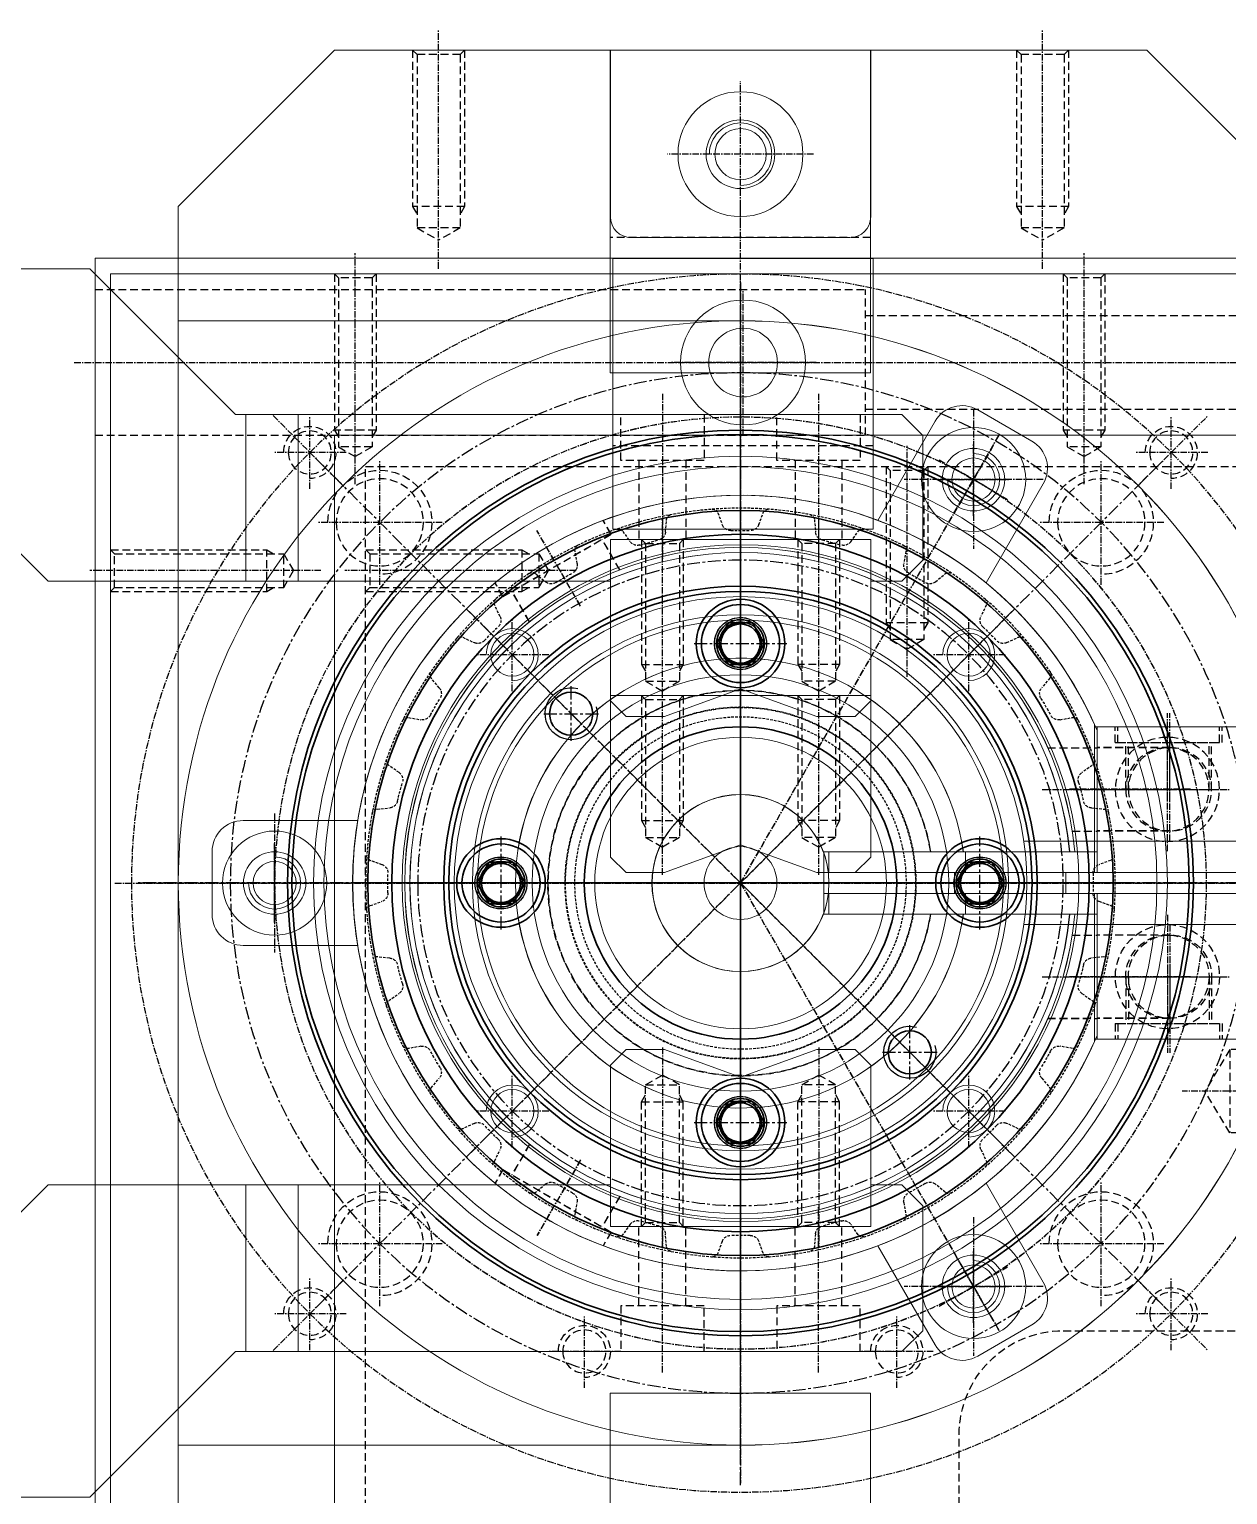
# Model space of a CAD drawing. Header units: millimetres. Extents: x -32759 to 129432, y 390 to 54305.
# Drawn here: x 20948.2 to 21063.3, y 25368.2 to 25508.9 of the extents above; entities that cross this region are included whole.
import ezdxf

# ---------------------------------------------------------------- set-up
doc = ezdxf.new("R2010")
doc.units = ezdxf.units.MM
for name, pattern in [('CENTER', [2, 1.25, -0.25, 0.25, -0.25]), ('CNS_SOLID', [0]), ('HIDDEN', [0.375, 0.25, -0.125])]:
    doc.linetypes.add(name, pattern=pattern)
for name, color, linetype, lineweight in [('_BODY', 7, 'Continuous', 13), ('thread', 3, 'Continuous', 25), ('vis', 7, 'CNS_SOLID', 30)]:
    doc.layers.add(name, color=color, linetype=linetype, lineweight=lineweight)
for name, color, linetype in [('CENTER', 1, 'CENTER'), ('CL', 1, 'CENTER'), ('HIDDEN', 2, 'HIDDEN'), ('HL', 2, 'HIDDEN')]:
    doc.layers.add(name, color=color, linetype=linetype)

# ---------------------------------------------------------------- blocks, each defined once
blk = doc.blocks.new('y8itwt')
at = {"color": 1, "ltscale": 0.5}
blk.add_circle((240471.29, 30586.83), 14, dxfattribs=at)
at = {"layer": 'CL', "ltscale": 0.5}
for p, q in [((240471.29, 30602.81), (240471.29, 30570.86)), ((240455.32, 30586.83), (240487.27, 30586.83))]:
    blk.add_line(p, q, dxfattribs=at)
blk = doc.blocks.new('67iwrw')
at = {"color": 1, "ltscale": 0.5}
blk.add_circle((240418.07, 30534.5), 3.5, dxfattribs=at)
at = {"layer": 'CL', "ltscale": 0.5}
for p, q in [((240418.07, 30539.01), (240418.07, 30530)), ((240413.57, 30534.5), (240422.57, 30534.5))]:
    blk.add_line(p, q, dxfattribs=at)
blk = doc.blocks.new('e4ter')
at = {"layer": 'CL', "ltscale": 0.5}
blk.add_line((231586.49, 52130.68), (231602.49, 52130.68), dxfattribs=at)
at = {"layer": 'HL', "ltscale": 3}
for p, q in [((231588.49, 52134.68), (231592.89, 52134.68)), ((231592.89, 52134.68), (231592.89, 52126.68)), ((231592.89, 52132.93), (231600.49, 52132.93)), ((231592.89, 52128.43), (231600.49, 52128.43)), ((231592.89, 52126.68), (231588.49, 52126.68))]:
    blk.add_line(p, q, dxfattribs=at)
blk = doc.blocks.new('yioryry')
at = {"layer": 'CL', "ltscale": 0.5}
blk.add_line((235467.11, 50667.86), (235485.11, 50667.86), dxfattribs=at)
at = {"layer": 'HL', "ltscale": 3}
for p, q in [((235469.11, 50671.16), (235483.11, 50671.16)), ((235469.11, 50664.56), (235483.11, 50664.56))]:
    blk.add_line(p, q, dxfattribs=at)
blk = doc.blocks.new('6e54')
at = {"ltscale": 0.5}
for p, q in [((235176.91, 50206.73), (235178.91, 50208.73)), ((235178.91, 50208.73), (235190.91, 50208.73)), ((235190.91, 50208.73), (235192.91, 50206.73)), ((235176.91, 50142.73), (235176.91, 50206.73)), ((235192.91, 50203.73), (235192.91, 50206.73)), ((235188.91, 50178.73), (235188.91, 50203.73)), ((235188.91, 50203.73), (235192.91, 50203.73)), ((235192.91, 50178.73), (235188.91, 50178.73)), ((235192.91, 50178.73), (235192.91, 50124.73)), ((235176.91, 50148.73), (235192.91, 50148.73)), ((235176.91, 50143.73), (235192.91, 50143.73)), ((235162.91, 50128.73), (235176.91, 50142.73)), ((235162.91, 50128.73), (235162.91, 50088.73)), ((235189.91, 50121.73), (235192.91, 50124.73)), ((235176.91, 50121.73), (235176.91, 50116.73)), ((235176.91, 50121.73), (235189.91, 50121.73)), ((235181.91, 50116.73), (235176.91, 50116.73)), ((235181.91, 50116.73), (235181.91, 50088.73)), ((235162.91, 50088.73), (235181.91, 50088.73))]:
    blk.add_line(p, q, dxfattribs=at)
at = {"layer": 'HL', "ltscale": 3}
blk.add_line((235176.91, 50116.73), (235176.91, 50088.73), dxfattribs=at)
for name, p in [('e4ter', (3588.42, -1931.96)), ('e4ter', (3588.42, -1946.96)), ('yioryry', (-306.2, -553.13)), ('yioryry', (-306.2, -573.13))]:
    blk.add_blockref(name, p)
blk = doc.blocks.new('rtert')
at = {"layer": 'CL', "ltscale": 0.5}
blk.add_line((308634.07, 27466.31), (308614.87, 27466.31), dxfattribs=at)
at = {"layer": 'HL', "ltscale": 3}
for p, q in [((308616.87, 27468.31), (308617.25, 27467.93)), ((308616.87, 27468.31), (308628.87, 27468.31)), ((308617.25, 27467.93), (308617.25, 27464.68)), ((308617.25, 27467.93), (308630.49, 27467.93)), ((308628.87, 27468.31), (308628.87, 27464.31)), ((308628.87, 27468.31), (308629.53, 27467.93)), ((308630.49, 27467.93), (308630.49, 27464.68)), ((308630.49, 27467.93), (308631.43, 27466.31)), ((308630.49, 27464.68), (308631.43, 27466.31)), ((308616.87, 27464.31), (308617.25, 27464.68)), ((308617.25, 27464.68), (308630.49, 27464.68)), ((308628.87, 27464.31), (308629.53, 27464.68)), ((308616.87, 27464.31), (308628.87, 27464.31))]:
    blk.add_line(p, q, dxfattribs=at)
blk = doc.blocks.new('56eyeryry')
at = {"ltscale": 0.5}
for p, q in [((235056.74, 50704.63), (235056.74, 50679.63)), ((235072.24, 50704.63), (235056.74, 50704.63)), ((235073.74, 50703.13), (235072.24, 50704.63)), ((235073.74, 50703.13), (235073.74, 50699.45)), ((235071.08, 50692.13), (235073.74, 50699.45)), ((235071.08, 50692.13), (235073.74, 50684.81)), ((235073.74, 50684.81), (235073.74, 50681.13)), ((235072.24, 50679.63), (235073.74, 50681.13)), ((235072.24, 50679.63), (235056.74, 50679.63))]:
    blk.add_line(p, q, dxfattribs=at)
blk.add_blockref('rtert', (-73560.13, 23233.33))
at = {"xscale": -1, "rotation": 180}
blk.add_blockref('rtert', (-73560.13, 78150.94), dxfattribs=at)
blk = doc.blocks.new('67irtey')
for name, p in [('6e54', (-3304.66, 2726.09)), ('y8itwt', (-8554.04, 22330.49)), ('56eyeryry', (-3172.49, 2225.19)), ('67iwrw', (-8500.82, 22382.81))]:
    blk.add_blockref(name, p)
at = {"xscale": -1}
for name, p in [('6e54', (467139.16, 2726.09)), ('56eyeryry', (466991.99, 2225.19)), ('56eyeryry', (467006.99, 2225.19))]:
    blk.add_blockref(name, p, dxfattribs=at)
blk = doc.blocks.new('68w3rwt')
at = {"color": 1}
blk.add_blockref('67irtey', (-15511.78, 1883.77), dxfattribs=at)
blk = doc.blocks.new('uitrrty')
at = {"layer": 'CL', "ltscale": 0.5}
blk.add_line((299586.96, 32676.51), (299564.76, 32676.51), dxfattribs=at)
at = {"layer": 'HL', "ltscale": 3}
for p, q in [((299566.76, 32678.51), (299567.14, 32678.13)), ((299566.76, 32678.51), (299581.76, 32678.51)), ((299567.14, 32678.13), (299567.14, 32674.89)), ((299567.14, 32678.13), (299583.38, 32678.13)), ((299581.76, 32678.51), (299581.76, 32674.51)), ((299581.76, 32678.51), (299582.41, 32678.13)), ((299583.38, 32678.13), (299583.38, 32674.89)), ((299583.38, 32678.13), (299584.31, 32676.51)), ((299583.38, 32674.89), (299584.31, 32676.51)), ((299566.76, 32674.51), (299567.14, 32674.89)), ((299566.76, 32674.51), (299581.76, 32674.51)), ((299567.14, 32674.89), (299583.38, 32674.89)), ((299581.76, 32674.51), (299582.41, 32674.89))]:
    blk.add_line(p, q, dxfattribs=at)
blk = doc.blocks.new('t7u5rr')
at = {"ltscale": 0.5}
blk.add_circle((293647.57, 33994.29), 2.07, dxfattribs=at)
at = {"color": 1, "ltscale": 0.5}
blk.add_arc((293647.57, 33994.29), 2.5, 270, 180, dxfattribs=at)
at = {"layer": 'CL', "ltscale": 0.5}
for p, q in [((293647.57, 33997.79), (293647.57, 33990.79)), ((293644.07, 33994.29), (293651.07, 33994.29))]:
    blk.add_line(p, q, dxfattribs=at)
blk = doc.blocks.new('tujtrt')
at = {"ltscale": 0.5}
for radius in [25.75, 25.25]:
    blk.add_circle((217946.25, 20692.34), radius, dxfattribs=at)
at = {"layer": 'CENTER', "color": 1, "linetype": 'CENTER'}
for p, q in [((217946.25, 20729.21), (217946.25, 20655.48)), ((217920.18, 20666.27), (217972.31, 20718.41)), ((217972.31, 20666.27), (217920.18, 20718.41)), ((217909.38, 20692.34), (217983.11, 20692.34))]:
    blk.add_line(p, q, dxfattribs=at)
blk.add_circle((217946.25, 20692.34), 31, dxfattribs=at)
for p in [(-75723.24, -13280.03), (-75679.4, -13280.03), (-75723.24, -13323.87), (-75679.4, -13323.87)]:
    blk.add_blockref('t7u5rr', p)
blk = doc.blocks.new('yiortew')
at = {"layer": 'CL', "ltscale": 0.5}
for p, q in [((240907.51, 34894.78), (240907.51, 34887.78)), ((240904.01, 34891.28), (240911.01, 34891.28))]:
    blk.add_line(p, q, dxfattribs=at)
at = {"layer": 'HL', "ltscale": 3}
blk.add_circle((240907.51, 34891.28), 2.07, dxfattribs=at)
blk.add_arc((240907.51, 34891.28), 2.5, 270, 180, dxfattribs=at)
blk = doc.blocks.new('tuyet4y')
at = {"ltscale": 0.5}
for p, q in [((225309.46, 16518.54), (225309.46, 16703.54)), ((225023.46, 16518.54), (225309.46, 16518.54))]:
    blk.add_line(p, q, dxfattribs=at)
blk.add_circle((225266.46, 16557.54), 20, dxfattribs=at)
at = {"layer": 'HL', "ltscale": 3}
for p, q in [((225306.46, 16521.54), (225306.46, 16703.54)), ((225223.46, 16588.54), (225223.46, 16608.54)), ((225186.46, 16578.54), (225213.46, 16578.54)), ((225026.46, 16521.54), (225306.46, 16521.54))]:
    blk.add_line(p, q, dxfattribs=at)
blk.add_arc((225213.46, 16588.54), 10, 270, 0, dxfattribs=at)
for name, p in [('tujtrt', (7320.22, -4134.8)), ('yiortew', (-15686.05, -18318.73)), ('yiortew', (-15686.05, -18348.73))]:
    blk.add_blockref(name, p)
at = {"xscale": -1}
blk.add_blockref('uitrrty', (524873.22, -16102.97), dxfattribs=at)
at = {"xscale": -1, "rotation": 270}
blk.add_blockref('uitrrty', (192619.95, -283045.21), dxfattribs=at)
blk = doc.blocks.new('67r67')
at = {"layer": 'CL', "ltscale": 0.5}
for p, q in [((289050.41, 33868.71), (289050.41, 33856.71)), ((289044.41, 33862.71), (289056.41, 33862.71))]:
    blk.add_line(p, q, dxfattribs=at)
at = {"layer": 'HL', "ltscale": 3}
blk.add_circle((289050.41, 33862.71), 4.19, dxfattribs=at)
blk.add_arc((289050.41, 33862.71), 5, 270, 180, dxfattribs=at)
blk = doc.blocks.new('678eryt')
at = {"ltscale": 0.5}
for radius in [41, 40]:
    blk.add_circle((286402.79, 33774.71), radius, dxfattribs=at)
at = {"layer": 'CENTER', "color": 1, "linetype": 'CENTER'}
for p, q in [((286402.79, 33832.56), (286402.79, 33716.87)), ((286402.79, 33774.71), (286361.88, 33815.62)), ((286402.79, 33774.71), (286443.69, 33815.62)), ((286344.94, 33774.71), (286460.63, 33774.71)), ((286402.79, 33774.71), (286361.88, 33733.81)), ((286402.79, 33774.71), (286443.69, 33733.81)), ((286402.79, 33742.71), (286402.79, 33738.56))]:
    blk.add_line(p, q, dxfattribs=at)
blk.add_circle((286402.79, 33774.71), 49, dxfattribs=at)
for p in [(-2682.27, -53.35), (-2612.98, -53.35), (-2682.27, -122.64), (-2612.98, -122.64)]:
    blk.add_blockref('67r67', p)
blk = doc.blocks.new('t7etret')
at = {"layer": 'CL', "ltscale": 0.5}
blk.add_line((296430.39, 35050.47), (296430.39, 35028.98), dxfattribs=at)
at = {"layer": 'HL', "ltscale": 3}
for p, q in [((296425.39, 35048.56), (296425.39, 35035.56)), ((296435.39, 35048.56), (296435.39, 35035.56)), ((296425.39, 35035.56), (296435.39, 35035.56)), ((296426.39, 35035.56), (296426.39, 35033.56)), ((296434.39, 35035.56), (296434.39, 35033.56)), ((296426.39, 35033.56), (296434.39, 35033.56)), ((296426.39, 35033.56), (296430.39, 35031.16)), ((296434.39, 35033.56), (296430.39, 35031.16))]:
    blk.add_line(p, q, dxfattribs=at)
blk = doc.blocks.new('TY7RD')
at = {"layer": 'CL', "ltscale": 0.5}
blk.add_line((294875.71, 34021.52), (294875.71, 34149.52), dxfattribs=at)
at = {"layer": 'HL', "ltscale": 3}
for p, q in [((294871.21, 34097.52), (294871.21, 34147.52)), ((294880.21, 34097.52), (294880.21, 34147.52)), ((294868.71, 34097.52), (294882.71, 34097.52)), ((294868.71, 34023.52), (294868.71, 34097.52)), ((294882.71, 34023.52), (294882.71, 34097.52))]:
    blk.add_line(p, q, dxfattribs=at)
blk = doc.blocks.new('8tyyr')
at = {"ltscale": 0.5}
for p, q in [((226151.1, 16669.44), (226151.1, 16546.94)), ((226152.6, 16669.44), (226152.6, 16545.44)), ((225834.1, 16546.94), (226151.1, 16546.94)), ((225832.6, 16545.44), (226152.6, 16545.44))]:
    blk.add_line(p, q, dxfattribs=at)
at = {"xscale": -1}
for name, p in [('t7etret', (522502.99, -18379.12)), ('uitrrty', (525717.86, -16036.08)), ('uitrrty', (525717.86, -16106.08))]:
    blk.add_blockref(name, p, dxfattribs=at)
for name, p in [('TY7RD', (-68733.11, -17478.08)), ('678eryt', (-60310.19, -17167.28))]:
    blk.add_blockref(name, p)
at = {"rotation": 90}
blk.add_blockref('uitrrty', (258799.11, -283019.82), dxfattribs=at)
blk = doc.blocks.new('3_MTPLA24L075_F_30_3_in_MTPLA24L075_F_30_1500')
at = {"layer": 'CENTER'}
for p, q in [((43.5, 93.52), (43.5, 184.88)), ((39.04, 162.2), (47.96, 162.2)), ((27.24, 152.84), (27.24, 158.09)), ((24.61, 155.46), (29.86, 155.46)), ((20.5, 134.74), (20.5, 143.66)), ((66.5, 134.74), (66.5, 143.66)), ((-2.18, 139.2), (89.18, 139.2)), ((59.76, 120.31), (59.76, 125.56)), ((57.14, 122.94), (62.39, 122.94)), ((39.04, 116.2), (47.96, 116.2))]:
    blk.add_line(p, q, dxfattribs=at)
at = {"layer": 'HIDDEN'}
for p, q in [((41.74, 173.62), (41.33, 174.75)), ((45.67, 174.75), (45.26, 173.62)), ((36.4, 174.1), (36.29, 172.91)), ((50.71, 172.91), (50.6, 174.1)), ((32.89, 171.99), (32.2, 172.98)), ((54.8, 172.98), (54.11, 171.99)), ((27.61, 171.07), (27.82, 169.89)), ((59.18, 169.89), (59.39, 171.07)), ((24.76, 168.13), (23.84, 168.9)), ((63.16, 168.9), (62.24, 168.13)), ((19.9, 165.88), (20.41, 164.79)), ((66.59, 164.79), (67.1, 165.88)), ((17.91, 162.29), (16.82, 162.8)), ((70.18, 162.8), (69.09, 162.29)), ((13.8, 158.86), (14.57, 157.94)), ((72.43, 157.94), (73.2, 158.86)), ((12.81, 154.88), (11.63, 155.09)), ((75.37, 155.09), (74.19, 154.88)), ((9.72, 150.5), (10.71, 149.81)), ((76.29, 149.81), (77.28, 150.5)), ((9.79, 146.41), (8.6, 146.3)), ((78.4, 146.3), (77.21, 146.41)), ((7.95, 141.37), (9.08, 140.96)), ((77.92, 140.96), (79.05, 141.37)), ((9.08, 137.44), (7.95, 137.03)), ((79.05, 137.03), (77.92, 137.44)), ((8.6, 132.1), (9.79, 131.99)), ((77.21, 131.99), (78.4, 132.1)), ((10.71, 128.59), (9.72, 127.9)), ((77.28, 127.9), (76.29, 128.59)), ((11.63, 123.31), (12.81, 123.52)), ((74.19, 123.52), (75.37, 123.31)), ((14.57, 120.46), (13.8, 119.54)), ((73.2, 119.54), (72.43, 120.46)), ((16.82, 115.6), (17.91, 116.11)), ((69.09, 116.11), (70.18, 115.6)), ((20.41, 113.61), (19.9, 112.52)), ((67.1, 112.52), (66.59, 113.61)), ((23.84, 109.5), (24.76, 110.27)), ((62.24, 110.27), (63.16, 109.5)), ((27.82, 108.51), (27.61, 107.33)), ((59.39, 107.33), (59.18, 108.51)), ((32.2, 105.42), (32.89, 106.41)), ((54.11, 106.41), (54.8, 105.42)), ((36.29, 105.49), (36.4, 104.3)), ((41.33, 103.65), (41.74, 104.78)), ((45.26, 104.78), (45.67, 103.65)), ((50.6, 104.3), (50.71, 105.49))]:
    blk.add_line(p, q, dxfattribs=at)
for radius in [36, 16.88, 16.84, 15.94, 15.94]:
    blk.add_circle((43.5, 139.2), radius, dxfattribs=at)
for centre, radius, start, end in [((36.93, 174.06), 0.53, 100.6788, 175), ((40.83, 174.57), 0.53, 20, 94.3212), ((46.17, 174.57), 0.53, 85.6788, 160), ((50.07, 174.06), 0.53, 5, 79.3212), ((31.76, 172.67), 0.53, 35, 109.3212), ((42.54, 173.92), 0.86, 200, 271.5773), ((44.46, 173.92), 0.86, 268.4227, 340), ((55.24, 172.67), 0.53, 70.6788, 145), ((33.59, 172.49), 0.86, 215, 286.5773), ((43.5, 139.2), 33.87, 103.4227, 106.5773), ((35.44, 172.98), 0.86, 283.4227, 355), ((43.5, 139.2), 33.87, 88.4227, 91.5773), ((51.56, 172.98), 0.86, 185, 256.5773), ((43.5, 139.2), 33.87, 73.4227, 76.5773), ((53.41, 172.49), 0.86, 253.4227, 325), ((28.13, 171.17), 0.53, 115.6788, 190), ((58.87, 171.17), 0.53, 350, 64.3212), ((23.5, 168.49), 0.53, 50, 124.3212), ((43.5, 139.2), 33.87, 118.4227, 121.5773), ((26.97, 169.74), 0.86, 298.4227, 10), ((60.03, 169.74), 0.86, 170, 241.5773), ((43.5, 139.2), 33.87, 58.4227, 61.5773), ((63.5, 168.49), 0.53, 55.6788, 130), ((25.31, 168.79), 0.86, 230, 301.5773), ((61.69, 168.79), 0.86, 238.4227, 310), ((20.38, 166.1), 0.53, 130.6788, 205), ((66.62, 166.1), 0.53, 335, 49.3212), ((19.63, 164.42), 0.86, 313.4227, 25), ((67.37, 164.42), 0.86, 155, 226.5773), ((43.5, 139.2), 33.87, 133.4227, 136.5773), ((43.5, 139.2), 33.87, 43.4227, 46.5773), ((16.6, 162.32), 0.53, 65, 139.3212), ((18.28, 163.07), 0.86, 245, 316.5773), ((68.72, 163.07), 0.86, 223.4227, 295), ((70.4, 162.32), 0.53, 40.6788, 115), ((14.21, 159.2), 0.53, 145.6788, 220), ((72.79, 159.2), 0.53, 320, 34.3212), ((13.91, 157.39), 0.86, 328.4227, 40), ((73.09, 157.39), 0.86, 140, 211.5773), ((43.5, 139.2), 33.87, 148.4227, 151.5773), ((43.5, 139.2), 33.87, 28.4227, 31.5773), ((11.53, 154.57), 0.53, 80, 154.3212), ((12.96, 155.73), 0.86, 260, 331.5773), ((74.04, 155.73), 0.86, 208.4227, 280), ((75.47, 154.57), 0.53, 25.6788, 100), ((10.03, 150.94), 0.53, 160.6788, 235), ((76.97, 150.94), 0.53, 305, 19.3212), ((10.21, 149.11), 0.86, 343.4227, 55), ((76.79, 149.11), 0.86, 125, 196.5773), ((43.5, 139.2), 33.87, 163.4227, 166.5773), ((43.5, 139.2), 33.87, 13.4227, 16.5773), ((9.72, 147.26), 0.86, 275, 346.5773), ((77.28, 147.26), 0.86, 193.4227, 265), ((8.64, 145.77), 0.53, 95, 169.3212), ((78.36, 145.77), 0.53, 10.6788, 85), ((8.13, 141.87), 0.53, 175.6788, 250), ((8.78, 140.16), 0.86, 358.4227, 70), ((78.22, 140.16), 0.86, 110, 181.5773), ((78.87, 141.87), 0.53, 290, 4.3212), ((43.5, 139.2), 33.87, 178.4227, 181.5773), ((43.5, 139.2), 33.87, 358.4227, 1.5773), ((8.78, 138.24), 0.86, 290, 1.5773), ((78.22, 138.24), 0.86, 178.4227, 250), ((8.13, 136.53), 0.53, 110, 184.3212), ((78.87, 136.53), 0.53, 355.6788, 70), ((8.64, 132.63), 0.53, 190.6788, 265), ((78.36, 132.63), 0.53, 275, 349.3212), ((9.72, 131.14), 0.86, 13.4227, 85), ((43.5, 139.2), 33.87, 193.4227, 196.5773), ((43.5, 139.2), 33.87, 343.4227, 346.5773), ((77.28, 131.14), 0.86, 95, 166.5773), ((10.21, 129.29), 0.86, 305, 16.5773), ((76.79, 129.29), 0.86, 163.4227, 235), ((10.03, 127.46), 0.53, 125, 199.3212), ((76.97, 127.46), 0.53, 340.6788, 55), ((11.53, 123.83), 0.53, 205.6788, 280), ((12.96, 122.67), 0.86, 28.4227, 100), ((43.5, 139.2), 33.87, 208.4227, 211.5773), ((43.5, 139.2), 33.87, 328.4227, 331.5773), ((74.04, 122.67), 0.86, 80, 151.5773), ((75.47, 123.83), 0.53, 260, 334.3212), ((13.91, 121.01), 0.86, 320, 31.5773), ((73.09, 121.01), 0.86, 148.4227, 220), ((14.21, 119.2), 0.53, 140, 214.3212), ((72.79, 119.2), 0.53, 325.6788, 40), ((16.6, 116.08), 0.53, 220.6788, 295), ((18.28, 115.33), 0.86, 43.4227, 115), ((43.5, 139.2), 33.87, 223.4227, 226.5773), ((43.5, 139.2), 33.87, 313.4227, 316.5773), ((68.72, 115.33), 0.86, 65, 136.5773), ((70.4, 116.08), 0.53, 245, 319.3212), ((19.63, 113.98), 0.86, 335, 46.5773), ((67.37, 113.98), 0.86, 133.4227, 205), ((20.38, 112.3), 0.53, 155, 229.3212), ((66.62, 112.3), 0.53, 310.6788, 25), ((25.31, 109.61), 0.86, 58.4227, 130), ((43.5, 139.2), 33.87, 238.4227, 241.5773), ((43.5, 139.2), 33.87, 298.4227, 301.5773), ((61.69, 109.61), 0.86, 50, 121.5773), ((23.5, 109.91), 0.53, 235.6788, 310), ((26.97, 108.66), 0.86, 350, 61.5773), ((60.03, 108.66), 0.86, 118.4227, 190), ((63.5, 109.91), 0.53, 230, 304.3212), ((28.13, 107.23), 0.53, 170, 244.3212), ((58.87, 107.23), 0.53, 295.6788, 10), ((33.59, 105.91), 0.86, 73.4227, 145), ((43.5, 139.2), 33.87, 253.4227, 256.5773), ((35.44, 105.42), 0.86, 5, 76.5773), ((51.56, 105.42), 0.86, 103.4227, 175), ((43.5, 139.2), 33.87, 283.4227, 286.5773), ((53.41, 105.91), 0.86, 35, 106.5773), ((31.76, 105.73), 0.53, 250.6788, 325), ((36.93, 104.34), 0.53, 185, 259.3212), ((42.54, 104.48), 0.86, 88.4227, 160), ((43.5, 139.2), 33.87, 268.4227, 271.5773), ((44.46, 104.48), 0.86, 20, 91.5773), ((50.07, 104.34), 0.53, 280.6788, 355), ((55.24, 105.73), 0.53, 215, 289.3212), ((40.83, 103.83), 0.53, 265.6788, 340), ((46.17, 103.83), 0.53, 200, 274.3212)]:
    blk.add_arc(centre, radius, start, end, dxfattribs=at)
at = {"layer": 'thread'}
for centre in [(43.5, 162.2), (20.5, 139.2), (66.5, 139.2), (43.5, 116.2)]:
    blk.add_circle(centre, 2.07, dxfattribs=at)
for centre, radius, start, end in [((43.5, 162.2), 2.5, 75, 15), ((43.5, 162.2), 2.5, 165, 105), ((43.5, 162.2), 2.01, 75, 15), ((27.24, 155.46), 2.5, 75, 15), ((20.5, 139.2), 2.5, 75, 15), ((20.5, 139.2), 2.5, 165, 105), ((20.5, 139.2), 2.01, 75, 15), ((66.5, 139.2), 2.5, 75, 15), ((66.5, 139.2), 2.5, 165, 105), ((66.5, 139.2), 2.01, 75, 15), ((59.76, 122.94), 2.5, 75, 15), ((43.5, 116.2), 2.5, 75, 15), ((43.5, 116.2), 2.5, 165, 105), ((43.5, 116.2), 2.01, 75, 15)]:
    blk.add_arc(centre, radius, start, end, dxfattribs=at)
at = {"layer": 'vis'}
for p, q in [((43.5, 164.51), (41.5, 163.35)), ((41.5, 163.35), (41.5, 161.05)), ((45.5, 163.35), (43.5, 164.51)), ((45.5, 161.05), (45.5, 163.35)), ((41.5, 161.05), (43.5, 159.89)), ((43.5, 159.89), (45.5, 161.05)), ((20.5, 141.51), (18.5, 140.35)), ((22.5, 140.35), (20.5, 141.51)), ((66.5, 141.51), (64.5, 140.35)), ((68.5, 140.35), (66.5, 141.51)), ((18.5, 140.35), (18.5, 138.05)), ((22.5, 138.05), (22.5, 140.35)), ((64.5, 140.35), (64.5, 138.05)), ((68.5, 138.05), (68.5, 140.35)), ((18.5, 138.05), (20.5, 136.89)), ((20.5, 136.89), (22.5, 138.05)), ((64.5, 138.05), (66.5, 136.89)), ((66.5, 136.89), (68.5, 138.05)), ((43.5, 118.51), (41.5, 117.35)), ((45.5, 117.35), (43.5, 118.51)), ((41.5, 117.35), (41.5, 115.05)), ((45.5, 115.05), (45.5, 117.35)), ((41.5, 115.05), (43.5, 113.89)), ((43.5, 113.89), (45.5, 115.05))]:
    blk.add_line(p, q, dxfattribs=at)
for centre, radius in [((43.5, 139.2), 43.5), ((43.5, 139.2), 43.09), ((43.5, 139.2), 35.79), ((43.5, 139.2), 33.5), ((43.5, 139.2), 28.5), ((43.5, 139.2), 28), ((43.5, 162.2), 4.25), ((43.5, 162.2), 3.75), ((43.5, 162.2), 1.88), ((27.24, 155.46), 2.07), ((43.5, 139.2), 15), ((20.5, 139.2), 4.25), ((20.5, 139.2), 3.75), ((66.5, 139.2), 4.25), ((66.5, 139.2), 3.75), ((20.5, 139.2), 1.88), ((66.5, 139.2), 1.88), ((59.76, 122.94), 2.07), ((43.5, 116.2), 4.25), ((43.5, 116.2), 3.75), ((43.5, 116.2), 1.88)]:
    blk.add_circle(centre, radius, dxfattribs=at)
for centre, start, end in [((43.5, 162.2), 150.4082, 209.5918), ((43.5, 162.2), 90.4082, 149.5918), ((43.5, 162.2), 30.4082, 89.5918), ((43.5, 162.2), 330.4082, 29.5918), ((43.5, 162.2), 210.4082, 269.5918), ((43.5, 162.2), 270.4082, 329.5918), ((20.5, 139.2), 90.4082, 149.5918), ((20.5, 139.2), 30.4082, 89.5918), ((66.5, 139.2), 90.4082, 149.5918), ((66.5, 139.2), 30.4082, 89.5918), ((20.5, 139.2), 150.4082, 209.5918), ((20.5, 139.2), 330.4082, 29.5918), ((66.5, 139.2), 150.4082, 209.5918), ((66.5, 139.2), 330.4082, 29.5918), ((20.5, 139.2), 210.4082, 269.5918), ((20.5, 139.2), 270.4082, 329.5918), ((66.5, 139.2), 210.4082, 269.5918), ((66.5, 139.2), 270.4082, 329.5918), ((43.5, 116.2), 90.4082, 149.5918), ((43.5, 116.2), 30.4082, 89.5918), ((43.5, 116.2), 150.4082, 209.5918), ((43.5, 116.2), 330.4082, 29.5918), ((43.5, 116.2), 210.4082, 269.5918), ((43.5, 116.2), 270.4082, 329.5918)]:
    blk.add_arc(centre, 2.3, start, end, dxfattribs=at)
blk = doc.blocks.new('ryefwew')
for name, p in [('tuyet4y', (-4497.87, 27873.7)), ('8tyyr', (-5324.01, 27823.81)), ('3_MTPLA24L075_F_30_3_in_MTPLA24L075_F_30_1500', (220725.09, 44292.04))]:
    blk.add_blockref(name, p)
blk = doc.blocks.new('tihtyt')
at = {"ltscale": 0.5}
for p, q in [((283292.03, 3478.11), (283292.03, 3453.11)), ((283318.03, 3478.11), (283292.03, 3478.11)), ((283318.03, 3478.11), (283318.03, 3453.11)), ((283318.03, 3453.11), (283292.03, 3453.11))]:
    blk.add_line(p, q, dxfattribs=at)
for radius in [6, 3.3]:
    blk.add_circle((283302.03, 3465.61), radius, dxfattribs=at)
at = {"layer": 'CL', "ltscale": 0.5}
for p, q in [((283302.03, 3472.62), (283302.03, 3458.6)), ((283309.04, 3465.61), (283295.02, 3465.61))]:
    blk.add_line(p, q, dxfattribs=at)
at = {"layer": 'HL', "ltscale": 3}
blk.add_line((283310.03, 3478.11), (283310.03, 3453.11), dxfattribs=at)
blk = doc.blocks.new('rtyryry')
at = {"color": 6, "ltscale": 0.5}
for p, q in [((289000.69, 4092.81), (289000.69, 4094.81)), ((289000.69, 4094.81), (289093.94, 4094.81)), ((289013.23, 4092.81), (289013.23, 4094.81)), ((289023.94, 4092.81), (289023.94, 4094.81)), ((289093.94, 4092.81), (289093.94, 4094.81)), ((289000.69, 4092.81), (289093.94, 4092.81))]:
    blk.add_line(p, q, dxfattribs=at)
blk = doc.blocks.new('yt7w')
at = {"ltscale": 0.5}
blk.add_circle((283667.28, 5666.44), 3, dxfattribs=at)
at = {"layer": 'CL', "ltscale": 0.5}
for p, q in [((283667.28, 5670.23), (283667.28, 5662.65)), ((283663.48, 5666.44), (283671.07, 5666.44))]:
    blk.add_line(p, q, dxfattribs=at)
blk = doc.blocks.new('564te3t')
at = {"ltscale": 0.5}
for p, q in [((283706.44, 5442.34), (283717.43, 5442.34)), ((283703.44, 5439.34), (283703.44, 5433.34)), ((283706.44, 5430.34), (283717.43, 5430.34))]:
    blk.add_line(p, q, dxfattribs=at)
for centre, radius, start, end in [((283706.44, 5439.34), 3, 90, 180), ((283754.19, 5436.34), 37.25, 170.7308, 189.2692), ((283706.44, 5433.34), 3, 180, 270)]:
    blk.add_arc(centre, radius, start, end, dxfattribs=at)
blk.add_blockref('yt7w', (42.17, -230.1))
blk = doc.blocks.new('7ttu')
at = {"ltscale": 0.5}
for p, q in [((288923.19, 3734.61), (288923.19, 3758.77)), ((288929.19, 3734.61), (288929.19, 3758.77))]:
    blk.add_line(p, q, dxfattribs=at)
for radius, start, end in [(32.25, 275.3376, 264.6624), (31.75, 275.4219, 264.5781), (21.61, 277.9801, 262.0199), (8.5, 290.6673, 249.3327)]:
    blk.add_arc((288926.19, 3766.72), radius, start, end, dxfattribs=at)
at = {"layer": 'CL', "ltscale": 0.5}
for p, q in [((288926.19, 3732.8), (288926.19, 3800.63)), ((288892.28, 3766.72), (288960.11, 3766.72))]:
    blk.add_line(p, q, dxfattribs=at)
at = {"layer": 'HL', "ltscale": 3}
blk.add_arc((288926.19, 3766.72), 18.5, 279.3324, 260.6676, dxfattribs=at)
blk = doc.blocks.new('7yityu6t')
at = {"layer": 'CL', "ltscale": 0.5}
blk.add_line((289049.09, 3766.72), (289040.72, 3766.72), dxfattribs=at)
at = {"layer": 'HL', "ltscale": 3}
for p, q in [((289044.56, 3772.72), (289043.04, 3772.72)), ((289044.56, 3772.72), (289044.56, 3760.72)), ((289047.95, 3771.72), (289044.56, 3771.72)), ((289047.95, 3761.72), (289044.56, 3761.72)), ((289044.56, 3760.72), (289043.04, 3760.72))]:
    blk.add_line(p, q, dxfattribs=at)
blk = doc.blocks.new('yuierwt')
at = {"layer": 'CL', "ltscale": 0.5}
blk.add_line((287802.31, 3737.76), (287802.31, 3730.47), dxfattribs=at)
at = {"layer": 'HL', "ltscale": 3}
for p, q in [((287798.31, 3737.2), (287798.31, 3732.72)), ((287806.31, 3734.86), (287806.31, 3732.72))]:
    blk.add_line(p, q, dxfattribs=at)
blk = doc.blocks.new('7uwr')
at = {"ltscale": 0.5}
for p, q in [((287808.31, 3732.72), (287808.31, 3734.61)), ((287814.31, 3732.72), (287814.31, 3734.61)), ((287796.09, 3732.72), (287808.31, 3732.72)), ((287814.31, 3732.72), (287826.52, 3732.72))]:
    blk.add_line(p, q, dxfattribs=at)
for radius, start, end in [(37.25, 294.1116, 245.8884), (32.25, 275.3376, 264.6624)]:
    blk.add_arc((287811.31, 3766.72), radius, start, end, dxfattribs=at)
at = {"layer": 'CL', "ltscale": 0.5}
for p, q in [((287811.31, 3726.24), (287811.31, 3807.2)), ((287770.83, 3766.72), (287851.78, 3766.72))]:
    blk.add_line(p, q, dxfattribs=at)
at = {"rotation": 329.9999999999363}
blk.add_blockref('7yityu6t', (35577.49, 145044.55), dxfattribs=at)
at = {"xscale": -1, "rotation": 29.99999999844426}
blk.add_blockref('7yityu6t', (540045.12, 145044.55), dxfattribs=at)
blk.add_blockref('yuierwt', (0, 0))
at = {"xscale": -1}
blk.add_blockref('yuierwt', (575622.61, 0), dxfattribs=at)
blk = doc.blocks.new('678rewt')
for name, p in [('7uwr', (-477.6, 0)), ('7ttu', (-1592.48, 0))]:
    blk.add_blockref(name, p)
blk = doc.blocks.new('tyueww')
at = {"layer": 'CL', "ltscale": 0.5}
blk.add_line((288754.55, 4103.43), (288754.55, 4094.98), dxfattribs=at)
at = {"layer": 'HL', "ltscale": 3}
for p, q in [((288750.55, 4102.3), (288750.55, 4097.8)), ((288758.55, 4102.3), (288758.55, 4097.8)), ((288749.55, 4097.8), (288759.55, 4097.8)), ((288749.55, 4097.8), (288749.55, 4096.3)), ((288759.55, 4097.8), (288759.55, 4096.3))]:
    blk.add_line(p, q, dxfattribs=at)
blk = doc.blocks.new('7yituyr5')
at = {"layer": 'CL', "ltscale": 0.5}
blk.add_line((288756.52, 4102.3), (288744.91, 4102.3), dxfattribs=at)
at = {"layer": 'HL', "ltscale": 3}
for p, q in [((288754.55, 4106.3), (288747.55, 4106.3)), ((288754.55, 4098.3), (288747.55, 4098.3))]:
    blk.add_line(p, q, dxfattribs=at)
blk = doc.blocks.new('tyuirt')
at = {"layer": 'CL', "ltscale": 0.5}
for p, q in [((287749.86, 3959.73), (287749.86, 3947.86)), ((287743.93, 3953.8), (287755.79, 3953.8))]:
    blk.add_line(p, q, dxfattribs=at)
at = {"layer": 'HL', "ltscale": 3}
for radius in [5, 4]:
    blk.add_circle((287749.86, 3953.8), radius, dxfattribs=at)
blk = doc.blocks.new('t6u5ery')
at = {"ltscale": 0.5}
for p, q in [((287461.04, 4132.77), (287550.54, 4132.77)), ((287461.04, 4130.77), (287461.04, 4132.77)), ((287474.15, 4130.77), (287474.15, 4132.77)), ((287486.54, 4118.77), (287486.54, 4132.77)), ((287550.54, 4132.77), (287550.54, 4127.77)), ((287461.04, 4130.77), (287486.54, 4130.77)), ((287500.54, 4127.77), (287500.54, 4118.77)), ((287500.54, 4127.77), (287550.54, 4127.77)), ((287486.54, 4118.77), (287500.54, 4118.77))]:
    blk.add_line(p, q, dxfattribs=at)
at = {"color": 6}
blk.add_blockref('tyuirt', (-256.32, 170.98), dxfattribs=at)
for name, p in [('7yituyr5', (-1260.76, 22.47)), ('tyueww', (-1261.01, 22.47))]:
    blk.add_blockref(name, p)
blk = doc.blocks.new('ytuytutu')
at = {"color": 4, "ltscale": 0.5}
blk.add_circle((282221.24, 4740.29), 8.5, dxfattribs=at)
at = {"xscale": -1}
for name, p, rotation in [('564te3t', (428806.35, 247760.45), 59.99999999994127), ('t6u5ery', (-5231.3, 8874.06), 180)]:
    blk.add_blockref(name, p, dxfattribs=dict(at, rotation=rotation))
for name, p, rotation in [('678rewt', (285987.96, -282593.42), 90), ('564te3t', (428806.35, -238279.88), 120.0000000000619)]:
    blk.add_blockref(name, p, dxfattribs=dict(rotation=rotation))
for name, p in [('564te3t', (-1532.95, -696.06)), ('rtyryry', (-6771.44, 646.48)), ('t6u5ery', (-5231.3, 606.51))]:
    blk.add_blockref(name, p)
blk = doc.blocks.new('y8oer')
at = {"ltscale": 0.5}
blk.add_circle((288375.19, 5109.4), 2.07, dxfattribs=at)
at = {"color": 1, "ltscale": 0.5}
blk.add_arc((288375.19, 5109.4), 2.5, 270, 180, dxfattribs=at)
at = {"layer": 'CL', "ltscale": 0.5}
for p, q in [((288375.19, 5112.9), (288375.19, 5105.9)), ((288371.69, 5109.4), (288378.69, 5109.4))]:
    blk.add_line(p, q, dxfattribs=at)
blk = doc.blocks.new('ertwew')
at = {"ltscale": 0.5}
for p, q in [((278249.73, 5400.11), (278249.73, 5426.75)), ((278257.73, 5400.11), (278257.73, 5426.75))]:
    blk.add_line(p, q, dxfattribs=at)
for radius in [54, 27.5]:
    blk.add_circle((278253.73, 5453.96), radius, dxfattribs=at)
at = {"layer": 'CL', "ltscale": 0.5}
for p, q in [((278253.73, 5511.63), (278253.73, 5396.29)), ((278196.06, 5453.96), (278311.39, 5453.96)), ((278253.73, 5453.96), (278210.76, 5429.16)), ((278253.73, 5453.96), (278296.69, 5429.16))]:
    blk.add_line(p, q, dxfattribs=at)
blk.add_circle((278253.73, 5453.96), 44.75, dxfattribs=at)
at = {"rotation": 270}
for p in [(273144.33, 293873.9), (273105.58, 293806.78), (273183.09, 293806.78)]:
    blk.add_blockref('y8oer', p, dxfattribs=at)
blk = doc.blocks.new('tuy5ryr')
at = {"ltscale": 0.5}
for p, q in [((238340.29, 19627.34), (238340.29, 19602.34)), ((238340.29, 19627.34), (238371.29, 19627.34)), ((238371.29, 19627.34), (238371.29, 19602.34)), ((238340.29, 19602.34), (238371.29, 19602.34))]:
    blk.add_line(p, q, dxfattribs=at)
for radius in [6, 3.3]:
    blk.add_circle((238350.29, 19614.84), radius, dxfattribs=at)
at = {"layer": 'CL', "ltscale": 0.5}
for p, q in [((238350.29, 19621.85), (238350.29, 19607.83)), ((238357.3, 19614.84), (238343.28, 19614.84))]:
    blk.add_line(p, q, dxfattribs=at)
at = {"layer": 'HL', "ltscale": 3}
blk.add_line((238358.29, 19627.34), (238358.29, 19602.34), dxfattribs=at)
blk = doc.blocks.new('r6turtyrt')
at = {"layer": 'CL', "ltscale": 0.5}
blk.add_line((280470.8, 4886.53), (280447.8, 4886.53), dxfattribs=at)
at = {"layer": 'HL', "ltscale": 3}
for p, q in [((280449.8, 4889.03), (280450.23, 4888.6)), ((280449.8, 4889.03), (280464.8, 4889.03)), ((280450.23, 4888.6), (280450.23, 4884.47)), ((280450.23, 4888.6), (280466.87, 4888.6)), ((280464.8, 4889.03), (280464.8, 4884.03)), ((280464.8, 4889.03), (280465.55, 4888.6)), ((280466.87, 4888.6), (280466.87, 4884.47)), ((280466.87, 4888.6), (280468.06, 4886.53)), ((280466.87, 4884.47), (280468.06, 4886.53)), ((280449.8, 4884.03), (280450.23, 4884.47)), ((280449.8, 4884.03), (280464.8, 4884.03)), ((280450.23, 4884.47), (280466.87, 4884.47)), ((280464.8, 4884.03), (280465.55, 4884.47))]:
    blk.add_line(p, q, dxfattribs=at)
blk = doc.blocks.new('tyytrty')
at = {"ltscale": 0.5}
blk.add_circle((284310.93, 2804.69), 2.46, dxfattribs=at)
at = {"color": 1, "ltscale": 0.5}
blk.add_arc((284310.93, 2804.69), 3, 270, 180, dxfattribs=at)
at = {"layer": 'CL', "ltscale": 0.5}
for p, q in [((284310.93, 2808.69), (284310.93, 2800.69)), ((284306.93, 2804.69), (284314.93, 2804.69))]:
    blk.add_line(p, q, dxfattribs=at)
blk = doc.blocks.new('7yityrtr')
at = {"ltscale": 0.5}
blk.add_circle((283248.62, 2326.6), 5, dxfattribs=at)
at = {"layer": 'CL', "ltscale": 0.5}
for p, q in [((283248.62, 2333.27), (283248.62, 2319.92)), ((283241.95, 2326.6), (283255.29, 2326.6))]:
    blk.add_line(p, q, dxfattribs=at)
blk = doc.blocks.new('T7IEY5Y')
at = {"layer": 'CL', "ltscale": 0.5}
for p, q in [((234258.52, 18429.37), (234258.52, 18422.37)), ((234255.02, 18425.87), (234262.02, 18425.87))]:
    blk.add_line(p, q, dxfattribs=at)
at = {"layer": 'HL', "ltscale": 3}
blk.add_circle((234258.52, 18425.87), 2.07, dxfattribs=at)
blk.add_arc((234258.52, 18425.87), 2.5, 270, 180, dxfattribs=at)
blk = doc.blocks.new('uyi4w4')
at = {"ltscale": 0.5}
for p, q in [((235013.12, 19284.82), (235043.12, 19254.82)), ((235043.12, 19176.82), (235043.12, 19254.82)), ((235027.12, 19228.32), (235043.12, 19228.32)), ((235025.12, 19205.32), (235025.12, 19226.32)), ((234909.12, 19215.82), (234909.12, 19161.82)), ((235017.12, 19215.82), (235017.12, 19161.82)), ((235027.12, 19203.32), (235043.12, 19203.32)), ((235028.12, 19161.82), (235043.12, 19176.82)), ((234698.12, 19161.82), (235028.12, 19161.82))]:
    blk.add_line(p, q, dxfattribs=at)
blk.add_circle((234963.12, 19215.82), 32.5, dxfattribs=at)
for centre, radius, start, end in [((234963.12, 19215.82), 54, 0, 180), ((235027.12, 19226.32), 2, 90, 180), ((235027.12, 19205.32), 2, 180, 270)]:
    blk.add_arc(centre, radius, start, end, dxfattribs=at)
at = {"layer": 'CL', "ltscale": 0.5}
for p, q in [((234963.12, 19155.73), (234963.12, 19275.9)), ((234925.29, 19253.65), (234918.22, 19260.72)), ((235000.95, 19253.65), (235008.02, 19260.72)), ((234963.12, 19215.82), (234920.16, 19240.62)), ((234963.12, 19215.82), (235006.09, 19240.62)), ((234908.04, 19215.82), (235028.21, 19215.82)), ((234918.22, 19170.92), (234925.29, 19177.99)), ((235008.02, 19170.92), (235000.95, 19177.99))]:
    blk.add_line(p, q, dxfattribs=at)
for radius in [58.5, 44.75]:
    blk.add_circle((234963.12, 19215.82), radius, dxfattribs=at)
for name, p in [('T7IEY5Y', (663.23, 831.31)), ('T7IEY5Y', (745.96, 831.31)), ('tyytrty', (-49277.8, 16411.13)), ('T7IEY5Y', (663.23, 748.58)), ('T7IEY5Y', (745.96, 748.58))]:
    blk.add_blockref(name, p)
at = {"xscale": -1}
for name, p in [('r6turtyrt', (515492.92, 14358.29)), ('7yityrtr', (518172.99, 16911.6)), ('7yityrtr', (518250.5, 16911.6)), ('r6turtyrt', (515492.92, 14300.29)), ('7yityrtr', (518211.74, 16844.47))]:
    blk.add_blockref(name, p, dxfattribs=at)
blk = doc.blocks.new('rtghrhrh')
at = {"ltscale": 0.5}
for radius in [8, 4.5]:
    blk.add_circle((283452.03, 3465.61), radius, dxfattribs=at)
at = {"layer": 'CL', "ltscale": 0.5}
for p, q in [((283452.03, 3475.4), (283452.03, 3455.83)), ((283442.24, 3465.61), (283461.81, 3465.61))]:
    blk.add_line(p, q, dxfattribs=at)
blk = doc.blocks.new('68i4t')
at = {"ltscale": 0.5}
for p, q in [((235133.18, 19627.34), (235133.18, 19602.34)), ((235133.18, 19627.34), (235235.18, 19627.34)), ((235235.18, 19627.34), (235235.18, 19602.34)), ((235133.18, 19602.34), (235235.18, 19602.34))]:
    blk.add_line(p, q, dxfattribs=at)
at = {"layer": 'HL', "ltscale": 3}
for p, q in [((235164.18, 19627.34), (235164.18, 19602.34)), ((235204.18, 19627.34), (235204.18, 19602.34))]:
    blk.add_line(p, q, dxfattribs=at)
blk.add_blockref('rtghrhrh', (-48267.85, 16149.23))
blk = doc.blocks.new('87OETE')
at = {"color": 2, "rotation": 90}
blk.add_blockref('ytuytutu', (239710.76, -261473.27), dxfattribs=at)
for name, p in [('uyi4w4', (7.35, 1532.16)), ('68i4t', (-313.7, 1133.13))]:
    blk.add_blockref(name, p)
at = {"color": 1, "rotation": 180}
blk.add_blockref('ertwew', (513224.21, 26201.94), dxfattribs=at)
at = {"xscale": -1}
blk.add_blockref('tuy5ryr', (473390.77, 1133.13), dxfattribs=at)
blk = doc.blocks.new('678drg')
at = {"layer": 'CL', "ltscale": 0.5}
blk.add_line((289070.81, 3584.07), (289070.81, 3576.78), dxfattribs=at)
at = {"layer": 'HL', "ltscale": 3}
for p, q in [((289066.81, 3583.52), (289066.81, 3578.78)), ((289074.81, 3581.17), (289074.81, 3578.78))]:
    blk.add_line(p, q, dxfattribs=at)
blk = doc.blocks.new('tyityrtu')
at = {"ltscale": 0.5}
for p, q in [((289076.81, 3732.47), (289076.81, 3734.61)), ((289082.81, 3732.47), (289082.81, 3734.61)), ((289076.81, 3732.47), (289065.16, 3732.47)), ((289094.45, 3732.47), (289082.81, 3732.47))]:
    blk.add_line(p, q, dxfattribs=at)
for radius, start, end in [(37.25, 293.1523, 246.8477), (32.25, 275.3376, 264.6624)]:
    blk.add_arc((289079.81, 3766.72), radius, start, end, dxfattribs=at)
at = {"layer": 'CL', "ltscale": 0.5}
for p, q in [((289079.81, 3726.24), (289079.81, 3807.2)), ((289039.33, 3766.72), (289120.29, 3766.72))]:
    blk.add_line(p, q, dxfattribs=at)
at = {"rotation": 329.9999999999376}
blk.add_blockref('7yityu6t', (36845.99, 145044.55), dxfattribs=at)
at = {"xscale": -1, "rotation": 29.9999999984417}
blk.add_blockref('7yityu6t', (541313.62, 145044.55), dxfattribs=at)
blk.add_blockref('678drg', (0, 153.69))
at = {"xscale": -1}
blk.add_blockref('678drg', (578159.61, 153.69), dxfattribs=at)
blk = doc.blocks.new('7trery')
for name, p in [('tyityrtu', (-477.6, 313.91)), ('7ttu', (-323.98, 313.91))]:
    blk.add_blockref(name, p)
blk = doc.blocks.new('rytrtyry')
at = {"layer": 'CL', "ltscale": 0.5}
for p, q in [((288646.46, 4141.67), (288646.46, 4131.72)), ((288641.49, 4136.7), (288651.43, 4136.7))]:
    blk.add_line(p, q, dxfattribs=at)
at = {"layer": 'HL', "ltscale": 3}
blk.add_circle((288646.46, 4136.7), 4, dxfattribs=at)
blk = doc.blocks.new('tuyiryt')
at = {"ltscale": 0.5}
for p, q in [((288721.3, 4108.3), (288721.3, 4110.3)), ((288721.3, 4110.3), (288811.55, 4110.3)), ((288734.91, 4108.3), (288734.91, 4110.3)), ((288747.55, 4096.3), (288747.55, 4110.3)), ((288811.55, 4110.3), (288811.55, 4105.3)), ((288721.3, 4108.3), (288747.55, 4108.3)), ((288761.55, 4105.3), (288761.55, 4096.3)), ((288761.55, 4105.3), (288811.55, 4105.3)), ((288747.55, 4096.3), (288761.55, 4096.3))]:
    blk.add_line(p, q, dxfattribs=at)
for name, p in [('rytrtyry', (108.09, -34.4)), ('7yituyr5', (0, 0)), ('tyueww', (0, 0))]:
    blk.add_blockref(name, p)
blk = doc.blocks.new('tr6urtr')
at = {"ltscale": 0.5}
blk.add_circle((288721.04, 4447.01), 8.5, dxfattribs=at)
at = {"rotation": 90}
blk.add_blockref('7trery', (292801.68, -284155.21), dxfattribs=at)
at = {"xscale": -1, "rotation": 180}
blk.add_blockref('tuyiryt', (7.74, 8558.3), dxfattribs=at)
for name, p in [('rtyryry', (-271.65, 353.2)), ('tuyiryt', (7.74, 335.71))]:
    blk.add_blockref(name, p)
blk = doc.blocks.new('uyertet')
at = {"xscale": -1, "rotation": 270}
blk.add_blockref('tr6urtr', (202498, -252563.55), dxfattribs=at)
blk = doc.blocks.new('673qeq')
for name, p in [('uyertet', (-4510.25, 16588.68)), ('87OETE', (-32535.72, 31998.2))]:
    blk.add_blockref(name, p)
at = {"xscale": -1}
blk.add_blockref('tihtyt', (485786.78, 49280.81), dxfattribs=at)
blk = doc.blocks.new('y8e5ey')
at = {"color": 0, "rotation": 90}
blk.add_blockref('68w3rwt', (152397.482, -204251.514), dxfattribs=at)
at = {"rotation": 90}
for name, p in [('673qeq', (150342.571, -190280.798)), ('ryefwew', (142027.64, -208614.63))]:
    blk.add_blockref(name, p, dxfattribs=at)
blk = doc.blocks.new('1')
at = {"color": 6, "xscale": -1}
blk.add_blockref('y8e5ey', (100575.763, -6800.077), dxfattribs=at)
blk = doc.blocks.new('sdfgsdfgcxvxbxcv')
blk.add_blockref('1', (266381.038, 132792.991))

msp = doc.modelspace()

# ---------------------------------------------------------------- block references
at = {"layer": '_BODY'}
msp.add_blockref('sdfgsdfgcxvxbxcv', (-248343.91, -112719.97), dxfattribs=at)

doc.saveas('drawing.dxf')
